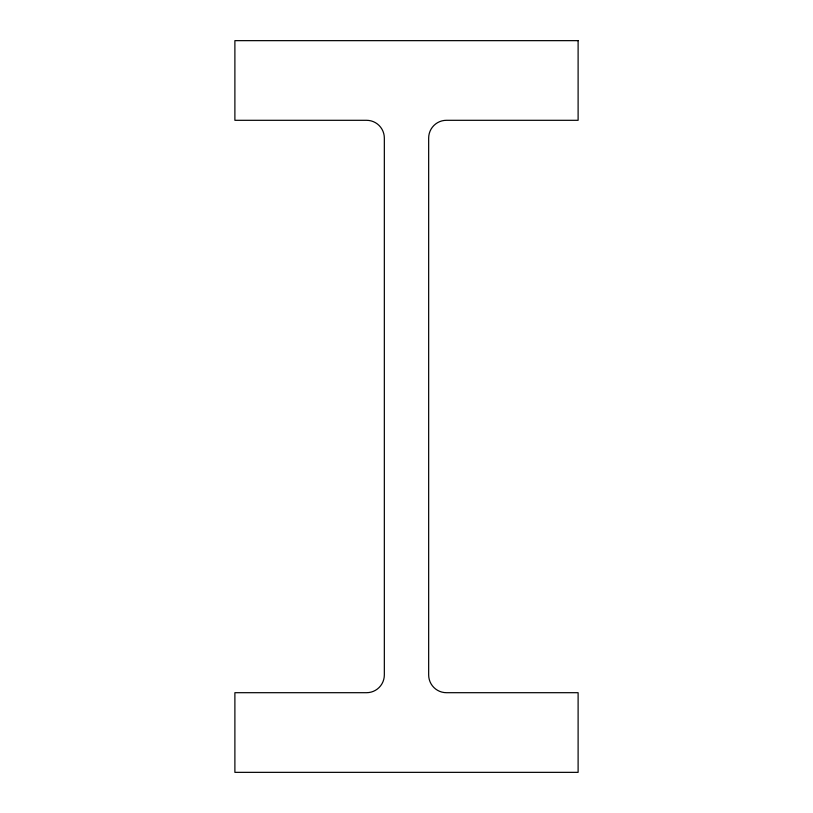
<?xml version="1.0" encoding="UTF-8"?>
<svg xmlns="http://www.w3.org/2000/svg" width="813" height="813" viewBox="0 0 813 813"><rect width="100%" height="100%" fill="white"/><g stroke="black" fill="none" stroke-linecap="round" stroke-linejoin="round"><path stroke-width="1.22" d="M578.114 40.65L234.886 40.65L234.886 120.304L366.561 120.304A17.774 17.774 0 0 1 384.336 138.078L384.336 674.922A17.774 17.774 0 0 1 366.561 692.696L234.886 692.696L234.886 772.35L578.114 772.35L578.114 692.696L446.439 692.696A17.774 17.774 0 0 1 428.664 674.922L428.664 138.078A17.774 17.774 0 0 1 446.439 120.304L578.114 120.304L578.114 40.65"/></g></svg>
